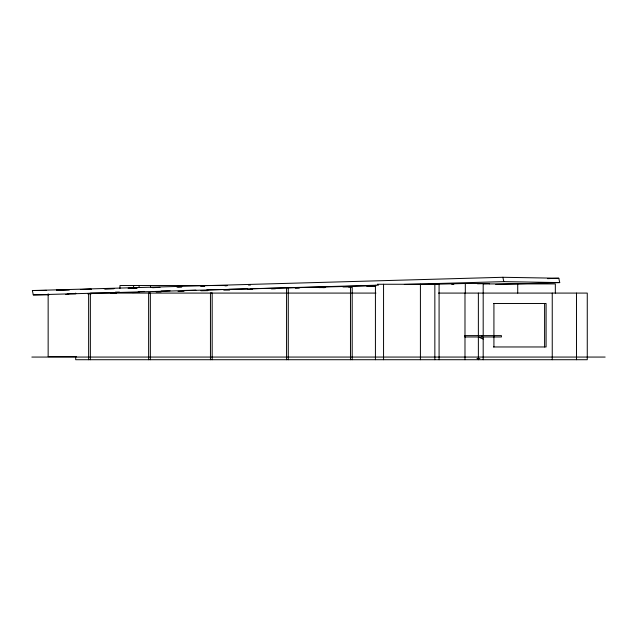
<?xml version="1.0" encoding="UTF-8"?>
<svg xmlns="http://www.w3.org/2000/svg" width="637" height="637" viewBox="0 0 637 637"><rect width="100%" height="100%" fill="white"/><g stroke="black" fill="none" stroke-linecap="round" stroke-linejoin="round"><path stroke-width="0.96" d="M495.745 284.428L559.724 282.589L558.816 278.242L547.486 278.64M48.898 294.827L33.275 294.883L32.368 290.536L502.888 277.286L558.816 278.242M33.275 294.883L378.458 285.161M404.32 284.436L503.795 281.634L559.724 282.589M43.539 290.496L46.525 290.416L32.368 290.536M104.229 288.887L114.174 288.617M128.101 288.25L137.059 288.012M151.98 287.621L159.943 287.406M176.855 286.961L181.824 286.825M200.727 286.324L204.708 286.22M224.606 285.695L226.597 285.639M248.478 285.058L250.468 285.01M105.137 288.872L114.071 288.633M128.977 288.243L136.923 288.028M152.816 287.613L159.768 287.43M177.651 286.953L181.625 286.849M201.491 286.324L204.469 286.252M225.331 285.702L227.321 285.647M65.778 294.398L68.748 294.326M87.635 293.808L91.601 293.721M110.488 293.195L116.436 293.068M132.353 292.606L139.28 292.463M156.2 291.969L161.137 291.889M178.057 291.38L183.982 291.284M200.918 290.767L207.829 290.655M223.77 290.154L229.678 290.082M247.618 289.517L252.586 289.381M271.466 288.88L275.439 288.768M295.313 288.235L299.286 288.131M319.161 287.598L325.045 287.566M343.009 286.961L350.876 286.881M366.856 286.324L375.711 286.228M115.408 292.152L119.382 292.057M138.269 291.587L144.233 291.435M161.129 291.021L170.079 290.798M183.997 290.456L195.925 290.161M206.858 289.891L221.772 289.524M228.731 289.349L247.618 288.88M250.596 288.808L375.846 285.71M428.534 284.413L465.313 283.497L489.232 283.497L489.232 283.911M322.848 287.613L324.838 287.566M348.654 286.976L351.632 286.905M451.816 284.428L453.799 284.373M477.503 283.791L489.232 283.497M377.231 284.261L439.084 284.261L439.084 359.714M227.401 285.527L119.963 285.527L119.963 288.481M90.605 293.084L375.949 293.084M438.471 293.084L587.266 293.084L587.266 359.714L75.692 359.714L75.692 356.632M67.825 293.8L75.692 293.8L75.692 293.084M493.42 303.507L546.092 303.507L546.092 346.966L493.42 346.966M464.986 335.611L501.43 335.611L501.43 336.973L464.986 336.973M76.559 356.632L48.149 356.632L48.149 293.8M31.85 357.062L605.15 357.062M476.946 358.599L479.868 358.599M483.188 339.075L478.371 336.973L478.371 359.714M502.888 277.286L503.795 281.634M576.509 293.084L576.509 359.714M555.337 293.084L555.337 283.911L483.188 283.911L483.188 335.611M552.247 293.084L552.247 359.714M544.603 303.507L544.603 346.966M517.722 283.911L517.722 293.084M493.922 303.507L493.922 346.966M483.188 336.973L483.188 359.714M481.859 335.611L481.859 336.973M478.371 293.084L478.371 335.611M465.313 283.497L465.313 293.084M465.121 335.611L465.121 336.973M464.986 293.084L464.986 359.714M434.848 284.261L434.848 359.714M420.412 284.261L420.412 359.714M383.554 284.261L383.554 359.714M375.424 285.249L375.424 359.714M352.197 359.714L352.197 286.769L350.469 286.769L350.469 359.714M288.282 287.757L288.282 359.714M286.562 287.757L286.562 359.714M212.177 359.714L212.177 292.964L210.449 292.964L210.449 359.714M150.531 285.527L150.531 287.422M150.348 359.714L150.348 292.964L148.628 292.964L148.628 359.714M139.089 285.527L139.089 287.422M133.587 285.527L133.587 288.362M90.358 359.714L90.358 293.402L88.631 293.402L88.631 359.714M69.409 289.803L56.478 290.146L69.369 289.811M91.298 289.23L80.35 289.517L91.226 289.238"/></g></svg>
